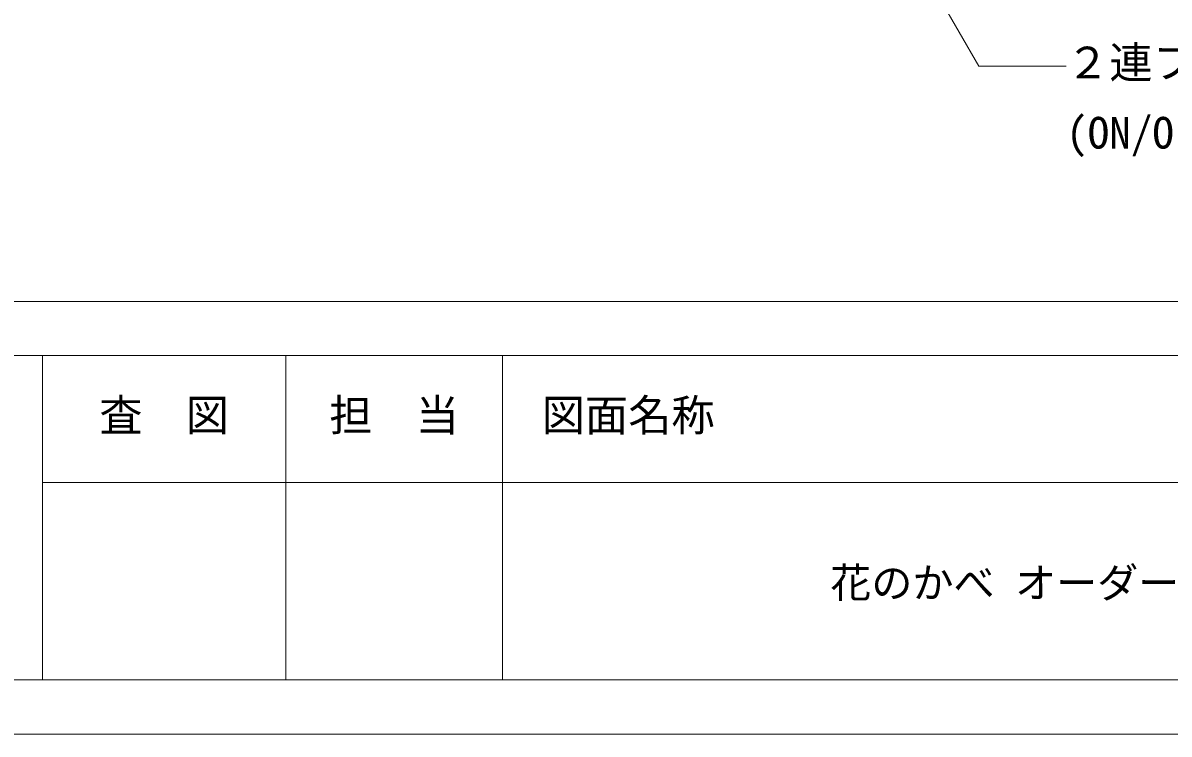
# Model space of a CAD drawing. Units: millimetres, scale not verified. Extents: x -1916 to 1917, y -1364 to 1364.
# Drawn here: x 590 to 1120, y -1364 to -1035 of the extents above; entities that cross this region are included whole.
import ezdxf
from ezdxf.enums import TextEntityAlignment as Align

# ---------------------------------------------------------------- set-up
doc = ezdxf.new("R2010")
doc.units = ezdxf.units.MM
doc.header["$LTSCALE"] = 10
for name, color, linetype, lineweight in [('0-6_A-7', 5, 'Continuous', 18), ('F-4', 7, 'Continuous', 18), ('F-5', 7, 'Continuous', 18)]:
    doc.layers.add(name, color=color, linetype=linetype, lineweight=lineweight)
doc.styles.add('ＭＳ ゴシック', font='')
doc.styles.get('ＭＳ ゴシック').set_extended_font_data('MS Gothic')

msp = doc.modelspace()

# ---------------------------------------------------------------- linework, layer by layer
at = {"layer": '0-6_A-7'}
for p, q in [((966.62, -941.83), (1032.09, -1055.23)), ((1032.09, -1055.23), (1072.39, -1055.23))]:
    msp.add_line(p, q, dxfattribs=at)
at = {"layer": 'F-4', "color": 3}
msp.add_line((1900.73, -1163.99), (-1915.97, -1163.99), dxfattribs=at)
at = {"layer": 'F-4'}
for p, q in [((-1878.43, -1189.02), (1863.18, -1189.02)), ((598.92, -1189.02), (598.92, -1339.18)), ((711.54, -1189.02), (711.54, -1339.18)), ((811.65, -1189.02), (811.65, -1339.18)), ((-1878.43, -1339.18), (1863.18, -1339.18))]:
    msp.add_line(p, q, dxfattribs=at)
for points in [[(-1915.97, 1338.76), (-1915.97, -1364.21), (1900.73, -1364.21)], [(598.92, -1247.83), (811.65, -1247.83), (1863.18, -1247.83)]]:
    msp.add_lwpolyline(points, dxfattribs=at)

# ---------------------------------------------------------------- texts
at = {"layer": '0-6_A-7', "color": 7, "style": 'ＭＳ ゴシック'}
for s, p in [('２連フロートスイッチ', (1072.39, -1065.23)), ('(ON/OFF上下各一式）', (1072.39, -1097.7))]:
    msp.add_text(s, height=14.66, dxfattribs=at).set_placement(p, align=Align.BOTTOM_LEFT)
at = {"layer": 'F-4', "style": 'ＭＳ ゴシック'}
for s, p in [('査\u3000図', (625.23, -1228.42)), ('担\u3000当', (731.6, -1228.42)), ('図面名称', (829.86, -1228.42))]:
    msp.add_text(s, height=14.66, dxfattribs=at).set_placement(p, align=Align.BOTTOM_LEFT)
at = {"layer": 'F-5', "style": 'ＭＳ ゴシック'}
msp.add_text('花のかべ オーダーメイド－１（潅水タンク方式）', height=13.93, dxfattribs=at).set_placement((963.29, -1305.34), align=Align.BOTTOM_LEFT)

doc.saveas('drawing.dxf')
